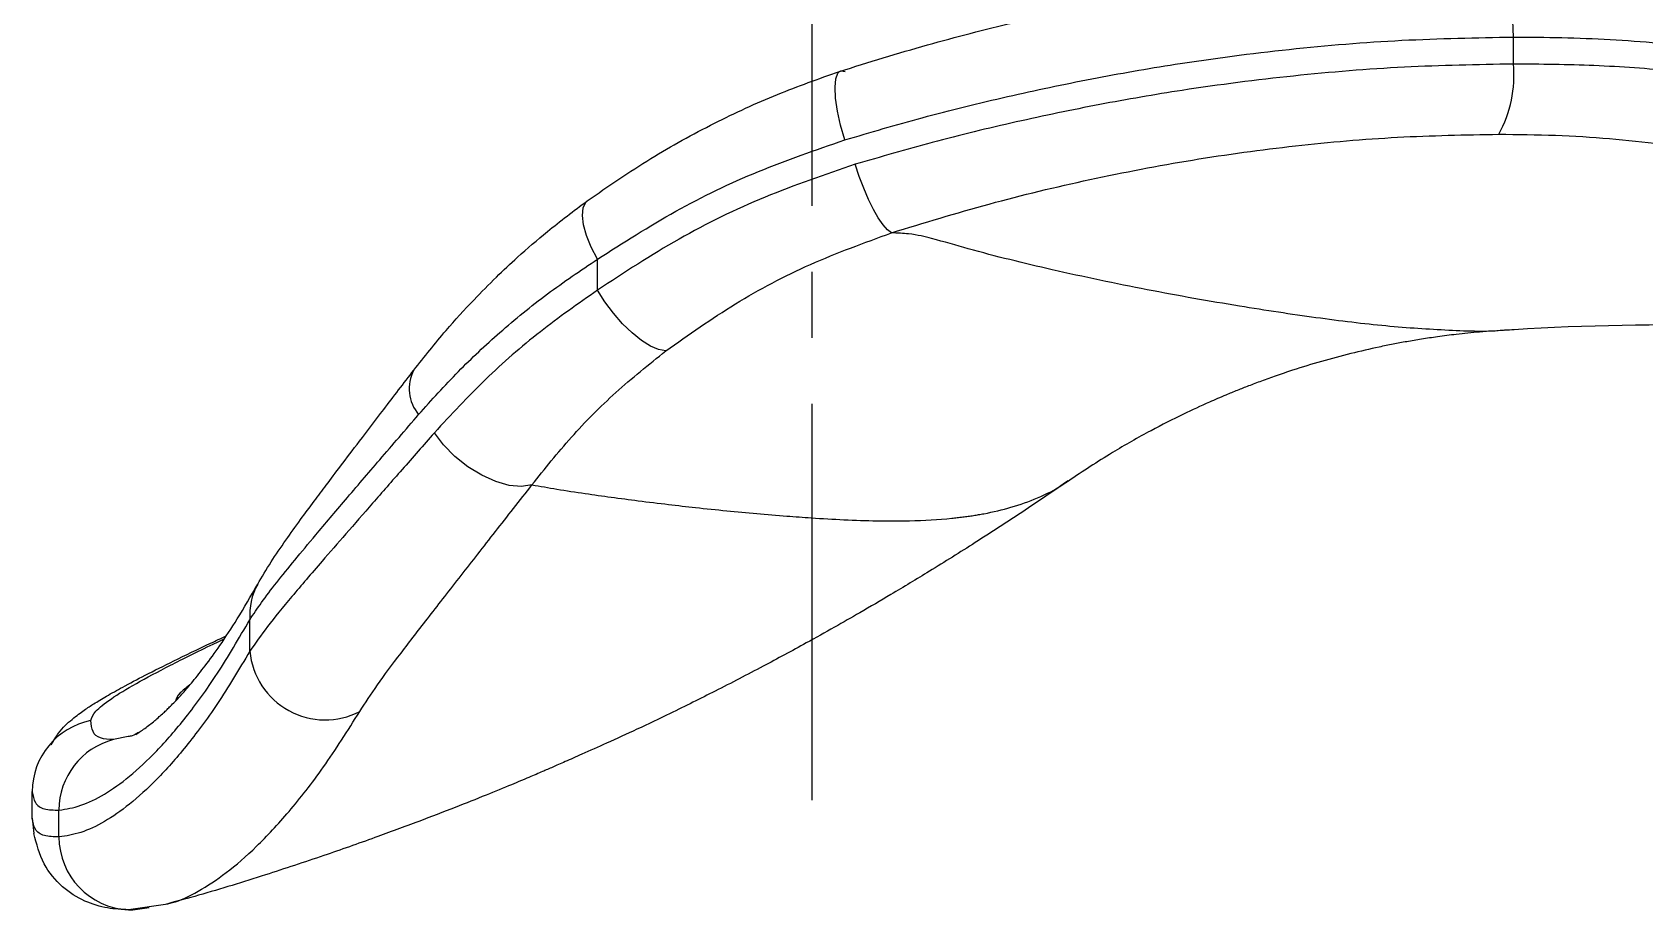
# Model space of a CAD drawing. Header units: inches. Extents: x 222 to 1062, y 91 to 685.
# Drawn here: x 679.1 to 756.7, y 467.7 to 509.9 of the extents above; entities that cross this region are included whole.
import ezdxf

# ---------------------------------------------------------------- set-up
doc = ezdxf.new("R2010")
doc.units = ezdxf.units.IN
doc.header["$MEASUREMENT"] = 0
doc.linetypes.add('CENTER2', pattern=[28.575, 19.05, -3.175, 3.175, -3.175])
doc.layers.get('0').update_dxf_attribs({"lineweight": 13})
doc.layers.add('중심선', color=1, linetype='CENTER2')

msp = doc.modelspace()

# ---------------------------------------------------------------- linework, layer by layer
at = {"color": 7, "linetype": 'Continuous', "lineweight": 25}
for p, q in [((750.371, 508.388), (750.371, 509.684)), ((750.371, 508.388), (750.371, 509.684)), ((706.301, 497.508), (706.301, 499.001)), ((706.301, 497.508), (706.301, 499.001)), ((750.05, 495.596), (749.948, 495.584)), ((750.05, 495.596), (749.948, 495.584)), ((689.584, 480.149), (689.584, 481.665)), ((689.584, 480.149), (689.584, 481.665)), ((679.113, 472.091), (679.113, 473.402)), ((679.113, 472.091), (679.113, 473.402)), ((679.114, 472.116), (679.114, 473.395)), ((679.114, 472.116), (679.114, 473.395)), ((680.4, 471.217), (680.4, 472.507)), ((680.4, 471.217), (680.4, 472.507)), ((679.114, 472.116), (679.191, 471.384)), ((679.114, 472.116), (679.191, 471.384)), ((685.636, 467.992), (683.745, 467.72)), ((685.636, 467.992), (683.745, 467.72)), ((685.57, 467.999), (685.636, 468.013)), ((685.57, 467.999), (685.636, 468.013))]:
    msp.add_line(p, q, dxfattribs=at)
at = {"color": 8, "linetype": 'Continuous', "lineweight": 25}
msp.add_line((683.72, 476.045), (683.017, 475.898), dxfattribs=at)
msp.add_line((683.72, 476.045), (683.017, 475.898), dxfattribs=at)
at = {"color": 8, "linetype": 'Continuous', "lineweight": 25, "flags": 128}
for points in [[(750.371, 509.684), (750.342, 510.481), (750.264, 511.236), (750.139, 511.909), (749.976, 512.466), (749.781, 512.876), (749.566, 513.119), (749.441, 513.177)], [(750.371, 509.684), (750.342, 510.481), (750.264, 511.236), (750.139, 511.909), (749.976, 512.466), (749.781, 512.876), (749.566, 513.119), (749.441, 513.177)], [(718.2, 504.735), (718, 505.448), (717.852, 506.128), (717.761, 506.744), (717.733, 507.267), (717.768, 507.672), (717.864, 507.942), (717.948, 508.031)], [(718.2, 504.735), (718, 505.448), (717.852, 506.128), (717.761, 506.744), (717.733, 507.267), (717.768, 507.672), (717.864, 507.942), (717.948, 508.031)], [(706.301, 499.001), (705.999, 499.582), (705.773, 500.141), (705.63, 500.654), (705.577, 501.103), (705.615, 501.468), (705.743, 501.737), (705.812, 501.81)], [(706.301, 499.001), (705.999, 499.582), (705.773, 500.141), (705.63, 500.654), (705.577, 501.103), (705.615, 501.468), (705.743, 501.737), (705.812, 501.81)]]:
    msp.add_lwpolyline(points, dxfattribs=at)
at = {"color": 7, "linetype": 'Continuous', "lineweight": 25, "flags": 128}
for points in [[(717.948, 508.031), (718.018, 508.062), (718.222, 508.029)], [(717.948, 508.031), (718.018, 508.062), (718.222, 508.029)], [(720.451, 500.268), (720.258, 500.411), (720.044, 500.653), (719.816, 500.985), (719.58, 501.397), (719.344, 501.877), (719.116, 502.41), (718.902, 502.978), (718.709, 503.564)], [(720.451, 500.268), (720.258, 500.411), (720.044, 500.653), (719.816, 500.985), (719.58, 501.397), (719.344, 501.877), (719.116, 502.41), (718.902, 502.978), (718.709, 503.564)], [(709.595, 494.591), (709.249, 494.655), (708.853, 494.826), (708.42, 495.098), (707.968, 495.461), (707.513, 495.901), (707.073, 496.402), (706.663, 496.944), (706.301, 497.508)], [(709.595, 494.591), (709.249, 494.655), (708.853, 494.826), (708.42, 495.098), (707.968, 495.461), (707.513, 495.901), (707.073, 496.402), (706.663, 496.944), (706.301, 497.508)], [(703.155, 488.152), (702.654, 488.072), (702.063, 488.124), (701.413, 488.308), (700.738, 488.613), (700.071, 489.023), (699.448, 489.518), (698.901, 490.072), (698.458, 490.655)], [(703.155, 488.152), (702.654, 488.072), (702.063, 488.124), (701.413, 488.308), (700.738, 488.613), (700.071, 489.023), (699.448, 489.518), (698.901, 490.072), (698.458, 490.655)], [(683.747, 467.72), (683.951, 467.718), (684.732, 467.823)], [(683.747, 467.72), (683.951, 467.718), (684.732, 467.823)]]:
    msp.add_lwpolyline(points, dxfattribs=at)
at = {"color": 7, "linetype": 'Continuous', "lineweight": 25}
for centre, radius, start, end in [((744.614, 507.834), 5.784, 330.78793, 5.50268), ((744.614, 507.834), 5.784, 330.78793, 5.50268), ((693.2, 480.478), 3.631, 185.1984, 297.42357), ((693.2, 480.478), 3.631, 185.1984, 297.42357), ((682.605, 473.39), 3.491, 101.2646, 179.91207), ((682.605, 473.39), 3.491, 101.2646, 179.91207), ((683.892, 472.518), 3.492, 104.55318, 180.18808), ((683.892, 472.518), 3.492, 104.55318, 180.18808)]:
    msp.add_arc(centre, radius, start, end, dxfattribs=at)
at = {"color": 8, "linetype": 'Continuous', "lineweight": 25}
for centre, radius, start, end in [((699.175, 492.772), 1.927, 152.26229, 220.0945), ((699.175, 492.772), 1.927, 152.26229, 220.0945), ((692.616, 481.895), 3.041, 150.94002, 184.32922), ((692.616, 481.895), 3.041, 150.94002, 184.32922), ((683.891, 471.208), 3.491, 179.85182, 267.59375), ((683.891, 471.208), 3.491, 179.85182, 267.59375)]:
    msp.add_arc(centre, radius, start, end, dxfattribs=at)
at = {"color": 7, "linetype": 'Continuous', "lineweight": 25}
for points, knots in [([(717.948, 508.031), (719.35, 508.468), (722.098, 509.324), (726.281, 510.389), (730.395, 511.284), (734.876, 512.074), (739.659, 512.691), (744.673, 513.094), (747.874, 513.149), (749.442, 513.177)], [0, 0, 0, 0, 0.139349, 0.2731, 0.403078, 0.530075, 0.693977, 0.850161, 1, 1, 1, 1]), ([(717.948, 508.031), (719.35, 508.468), (722.098, 509.324), (726.281, 510.389), (730.395, 511.284), (734.876, 512.074), (739.659, 512.691), (744.673, 513.094), (747.874, 513.149), (749.442, 513.177)], [0, 0, 0, 0, 0.139349, 0.2731, 0.403078, 0.530075, 0.693977, 0.850161, 1, 1, 1, 1]), ([(718.2, 504.735), (719.436, 505.101), (722.005, 505.862), (725.985, 506.83), (730.052, 507.694), (734.578, 508.483), (739.571, 509.134), (745.033, 509.586), (748.588, 509.651), (750.371, 509.684)], [0, 0, 0, 0, 0.120233, 0.249812, 0.375713, 0.499019, 0.666585, 0.832769, 1, 1, 1, 1]), ([(718.2, 504.735), (719.436, 505.101), (722.005, 505.862), (725.985, 506.83), (730.052, 507.694), (734.578, 508.483), (739.571, 509.134), (745.033, 509.586), (748.588, 509.651), (750.371, 509.684)], [0, 0, 0, 0, 0.120233, 0.249812, 0.375713, 0.499019, 0.666585, 0.832769, 1, 1, 1, 1]), ([(750.371, 509.684), (751.149, 509.68), (752.726, 509.672), (755.05, 509.573), (757.362, 509.412), (759.639, 509.181), (761.77, 508.895), (763.773, 508.56), (765.601, 508.194), (767.31, 507.791), (768.938, 507.351), (769.91, 507.036), (770.425, 506.87)], [0, 0, 0, 0, 0.094623, 0.191844, 0.291727, 0.394335, 0.499722, 0.594764, 0.695997, 0.793055, 0.890428, 1, 1, 1, 1]), ([(750.371, 509.684), (751.149, 509.68), (752.726, 509.672), (755.05, 509.573), (757.362, 509.412), (759.639, 509.181), (761.77, 508.895), (763.773, 508.56), (765.601, 508.194), (767.31, 507.791), (768.938, 507.351), (769.91, 507.036), (770.425, 506.87)], [0, 0, 0, 0, 0.094623, 0.191844, 0.291727, 0.394335, 0.499722, 0.594764, 0.695997, 0.793055, 0.890428, 1, 1, 1, 1]), ([(750.371, 508.388), (748.628, 508.355), (745.142, 508.289), (739.796, 507.851), (734.89, 507.222), (730.431, 506.454), (726.413, 505.612), (722.477, 504.666), (719.937, 503.923), (718.709, 503.564)], [0, 0, 0, 0, 0.166258, 0.332401, 0.49884, 0.622942, 0.749575, 0.878916, 1, 1, 1, 1]), ([(750.371, 508.388), (748.628, 508.355), (745.142, 508.289), (739.796, 507.851), (734.89, 507.222), (730.431, 506.454), (726.413, 505.612), (722.477, 504.666), (719.937, 503.923), (718.709, 503.564)], [0, 0, 0, 0, 0.166258, 0.332401, 0.49884, 0.622942, 0.749575, 0.878916, 1, 1, 1, 1]), ([(770.425, 505.589), (769.913, 505.755), (768.946, 506.067), (767.324, 506.504), (765.617, 506.906), (763.785, 507.271), (761.321, 507.683), (758.193, 508.063), (754.343, 508.346), (751.675, 508.375), (750.371, 508.388)], [0, 0, 0, 0, 0.109023, 0.205939, 0.30305, 0.404737, 0.500181, 0.674308, 0.840821, 1, 1, 1, 1]), ([(770.425, 505.589), (769.913, 505.755), (768.946, 506.067), (767.324, 506.504), (765.617, 506.906), (763.785, 507.271), (761.321, 507.683), (758.193, 508.063), (754.343, 508.346), (751.675, 508.375), (750.371, 508.388)], [0, 0, 0, 0, 0.109023, 0.205939, 0.30305, 0.404737, 0.500181, 0.674308, 0.840821, 1, 1, 1, 1]), ([(705.813, 501.81), (706.82, 502.505), (708.774, 503.854), (711.852, 505.541), (714.883, 506.946), (716.946, 507.676), (717.948, 508.031)], [0, 0, 0, 0, 0.272947, 0.529678, 0.771666, 1, 1, 1, 1]), ([(705.813, 501.81), (706.82, 502.505), (708.774, 503.854), (711.852, 505.541), (714.883, 506.946), (716.946, 507.676), (717.948, 508.031)], [0, 0, 0, 0, 0.272947, 0.529678, 0.771666, 1, 1, 1, 1]), ([(720.451, 500.268), (722.007, 500.745), (725.121, 501.702), (729.982, 502.866), (734.915, 503.813), (739.875, 504.492), (744.822, 504.922), (748.044, 504.982), (749.662, 505.011)], [0, 0, 0, 0, 0.166551, 0.333483, 0.500913, 0.667281, 0.833005, 1, 1, 1, 1]), ([(720.451, 500.268), (722.007, 500.745), (725.121, 501.702), (729.982, 502.866), (734.915, 503.813), (739.875, 504.492), (744.822, 504.922), (748.044, 504.982), (749.662, 505.011)], [0, 0, 0, 0, 0.166551, 0.333483, 0.500913, 0.667281, 0.833005, 1, 1, 1, 1]), ([(749.662, 505.011), (750.578, 505.002), (752.403, 504.985), (755.009, 504.816), (757.487, 504.554), (760.086, 504.161), (762.709, 503.62), (765.271, 502.932), (766.668, 502.426), (767.37, 502.172)], [0, 0, 0, 0, 0.125015, 0.248847, 0.372609, 0.497323, 0.664665, 0.831623, 1, 1, 1, 1]), ([(749.662, 505.011), (750.578, 505.002), (752.403, 504.985), (755.009, 504.816), (757.487, 504.554), (760.086, 504.161), (762.709, 503.62), (765.271, 502.932), (766.668, 502.426), (767.37, 502.172)], [0, 0, 0, 0, 0.125015, 0.248847, 0.372609, 0.497323, 0.664665, 0.831623, 1, 1, 1, 1]), ([(706.301, 499.001), (707.541, 499.793), (709.996, 501.36), (713.985, 503.287), (716.802, 504.254), (718.2, 504.735)], [0, 0, 0, 0, 0.340088, 0.672634, 1, 1, 1, 1]), ([(706.301, 499.001), (707.541, 499.793), (709.996, 501.36), (713.985, 503.287), (716.802, 504.254), (718.2, 504.735)], [0, 0, 0, 0, 0.340088, 0.672634, 1, 1, 1, 1]), ([(718.709, 503.564), (717.246, 503.066), (714.297, 502.061), (710.133, 500.024), (707.588, 498.353), (706.301, 497.508)], [0, 0, 0, 0, 0.327324, 0.659755, 1, 1, 1, 1]), ([(718.709, 503.564), (717.246, 503.066), (714.297, 502.061), (710.133, 500.024), (707.588, 498.353), (706.301, 497.508)], [0, 0, 0, 0, 0.327324, 0.659755, 1, 1, 1, 1]), ([(697.47, 493.669), (697.977, 494.308), (698.89, 495.46), (700.241, 496.939), (701.4, 498.11), (702.571, 499.207), (704.002, 500.451), (705.164, 501.323), (705.813, 501.81)], [0, 0, 0, 0, 0.217043, 0.390744, 0.521558, 0.640778, 0.799558, 1, 1, 1, 1]), ([(697.47, 493.669), (697.977, 494.308), (698.89, 495.46), (700.241, 496.939), (701.4, 498.11), (702.571, 499.207), (704.002, 500.451), (705.164, 501.323), (705.813, 501.81)], [0, 0, 0, 0, 0.217043, 0.390744, 0.521558, 0.640778, 0.799558, 1, 1, 1, 1]), ([(709.595, 494.591), (710.69, 495.366), (712.872, 496.91), (716.509, 498.833), (719.135, 499.789), (720.451, 500.268)], [0, 0, 0, 0, 0.334661, 0.666575, 1, 1, 1, 1]), ([(709.595, 494.591), (710.69, 495.366), (712.872, 496.91), (716.509, 498.833), (719.135, 499.789), (720.451, 500.268)], [0, 0, 0, 0, 0.334661, 0.666575, 1, 1, 1, 1]), ([(697.702, 491.531), (698.327, 492.229), (699.54, 493.584), (701.62, 495.523), (703.833, 497.339), (705.489, 498.454), (706.301, 499.001)], [0, 0, 0, 0, 0.257745, 0.499939, 0.754934, 1, 1, 1, 1]), ([(697.702, 491.531), (698.327, 492.229), (699.54, 493.584), (701.62, 495.523), (703.833, 497.339), (705.489, 498.454), (706.301, 499.001)], [0, 0, 0, 0, 0.257745, 0.499939, 0.754934, 1, 1, 1, 1]), ([(706.301, 497.508), (705.369, 496.854), (703.452, 495.508), (700.823, 493.212), (699.261, 491.523), (698.458, 490.655)], [0, 0, 0, 0, 0.3147484, 0.6478093, 1, 1, 1, 1]), ([(706.301, 497.508), (705.369, 496.854), (703.452, 495.508), (700.823, 493.212), (699.261, 491.523), (698.458, 490.655)], [0, 0, 0, 0, 0.3147484, 0.6478093, 1, 1, 1, 1]), ([(781.228, 494.488), (777.893, 494.848), (771.104, 495.581), (760.808, 495.893), (753.71, 495.834), (750.099, 495.587), (749.948, 495.576)], [0, 0, 0, 0, 0.321058, 0.653525, 0.985521, 1, 1, 1, 1]), ([(781.228, 494.488), (777.893, 494.848), (771.104, 495.581), (760.808, 495.893), (753.71, 495.834), (750.099, 495.587), (749.948, 495.576)], [0, 0, 0, 0, 0.321058, 0.653525, 0.985521, 1, 1, 1, 1]), ([(750.058, 495.589), (749.62, 495.562), (748.819, 495.513), (747.7, 495.398), (746.766, 495.279), (745.969, 495.16), (745.26, 495.041), (744.58, 494.915), (743.686, 494.733), (742.54, 494.469), (741.15, 494.098), (739.942, 493.728), (738.979, 493.405), (738.273, 493.152), (737.651, 492.918), (737.081, 492.693), (736.453, 492.435), (735.587, 492.062), (734.382, 491.505), (732.818, 490.708), (730.954, 489.656), (729.658, 488.799), (728.958, 488.335)], [0, 0, 0, 0, 0.069463, 0.126938, 0.172302, 0.209988, 0.244286, 0.275369, 0.307071, 0.370579, 0.435561, 0.498289, 0.534069, 0.566048, 0.594211, 0.618546, 0.643489, 0.679286, 0.735962, 0.808328, 0.896369, 1, 1, 1, 1]), ([(750.058, 495.589), (749.62, 495.562), (748.819, 495.513), (747.7, 495.398), (746.766, 495.279), (745.969, 495.16), (745.26, 495.041), (744.58, 494.915), (743.686, 494.733), (742.54, 494.469), (741.15, 494.098), (739.942, 493.728), (738.979, 493.405), (738.273, 493.152), (737.651, 492.918), (737.081, 492.693), (736.453, 492.435), (735.587, 492.062), (734.382, 491.505), (732.818, 490.708), (730.954, 489.656), (729.658, 488.799), (728.958, 488.335)], [0, 0, 0, 0, 0.069463, 0.126938, 0.172302, 0.209988, 0.244286, 0.275369, 0.307071, 0.370579, 0.435561, 0.498289, 0.534069, 0.566048, 0.594211, 0.618546, 0.643489, 0.679286, 0.735962, 0.808328, 0.896369, 1, 1, 1, 1]), ([(703.155, 488.152), (703.77, 488.921), (704.996, 490.452), (707.136, 492.621), (708.775, 493.934), (709.595, 494.591)], [0, 0, 0, 0, 0.3349479, 0.6674407, 1, 1, 1, 1]), ([(703.155, 488.152), (703.77, 488.921), (704.996, 490.452), (707.136, 492.621), (708.775, 493.934), (709.595, 494.591)], [0, 0, 0, 0, 0.3349479, 0.6674407, 1, 1, 1, 1]), ([(689.958, 483.373), (690.163, 483.721), (690.547, 484.372), (691.27, 485.433), (691.977, 486.42), (692.638, 487.313), (693.283, 488.174), (693.996, 489.119), (694.91, 490.322), (696.077, 491.849), (696.981, 493.03), (697.47, 493.669)], [0, 0, 0, 0, 0.138806, 0.259565, 0.363994, 0.45304, 0.5271, 0.612298, 0.718842, 0.847975, 1, 1, 1, 1]), ([(689.958, 483.373), (690.163, 483.721), (690.547, 484.372), (691.27, 485.433), (691.977, 486.42), (692.638, 487.313), (693.283, 488.174), (693.996, 489.119), (694.91, 490.322), (696.077, 491.849), (696.981, 493.03), (697.47, 493.669)], [0, 0, 0, 0, 0.138806, 0.259565, 0.363994, 0.45304, 0.5271, 0.612298, 0.718842, 0.847975, 1, 1, 1, 1]), ([(689.584, 481.665), (689.761, 481.933), (690.115, 482.47), (690.853, 483.435), (691.727, 484.518), (692.825, 485.833), (694.184, 487.434), (695.837, 489.363), (697.07, 490.797), (697.702, 491.531)], [0, 0, 0, 0, 0.123813, 0.248025, 0.372971, 0.498976, 0.65835, 0.825196, 1, 1, 1, 1]), ([(689.584, 481.665), (689.761, 481.933), (690.115, 482.47), (690.853, 483.435), (691.727, 484.518), (692.825, 485.833), (694.184, 487.434), (695.837, 489.363), (697.07, 490.797), (697.702, 491.531)], [0, 0, 0, 0, 0.123813, 0.248025, 0.372971, 0.498976, 0.65835, 0.825196, 1, 1, 1, 1]), ([(698.458, 490.655), (697.935, 490.059), (696.909, 488.888), (695.489, 487.27), (694.201, 485.797), (692.874, 484.271), (691.572, 482.753), (690.373, 481.291), (689.846, 480.529), (689.584, 480.149)], [0, 0, 0, 0, 0.1319878, 0.2590441, 0.3813743, 0.4992049, 0.6675859, 0.834228, 1, 1, 1, 1]), ([(698.458, 490.655), (697.935, 490.059), (696.909, 488.888), (695.489, 487.27), (694.201, 485.797), (692.874, 484.271), (691.572, 482.753), (690.373, 481.291), (689.846, 480.529), (689.584, 480.149)], [0, 0, 0, 0, 0.1319878, 0.2590441, 0.3813743, 0.4992049, 0.6675859, 0.834228, 1, 1, 1, 1]), ([(728.948, 488.34), (728.313, 487.904), (726.839, 486.891), (724.61, 485.447), (722.4, 484.064), (720.545, 482.945), (719.021, 482.053), (717.659, 481.275), (716.108, 480.409), (714.208, 479.383), (712.078, 478.278), (710.023, 477.257), (708.255, 476.415), (706.826, 475.759), (705.641, 475.23), (704.744, 474.836), (704.086, 474.548), (703.671, 474.364), (702.992, 474.073), (702.091, 473.696), (700.905, 473.21), (699.408, 472.615), (697.573, 471.909), (695.466, 471.132), (693.009, 470.268), (690.191, 469.341), (687.702, 468.565), (686.131, 468.141), (685.638, 468.008)], [0, 0, 0, 0, 0.0442232, 0.1026793, 0.1526144, 0.1941527, 0.2273938, 0.2544021, 0.2846989, 0.3310618, 0.38166, 0.4267372, 0.4587442, 0.4876762, 0.5117334, 0.5293136, 0.5455972, 0.5644479, 0.5853715, 0.6087847, 0.6398749, 0.6749486, 0.7150538, 0.7636487, 0.8213978, 0.8883103, 0.9649033, 1, 1, 1, 1]), ([(728.948, 488.34), (728.313, 487.904), (726.839, 486.891), (724.61, 485.447), (722.4, 484.064), (720.545, 482.945), (719.021, 482.053), (717.659, 481.275), (716.108, 480.409), (714.208, 479.383), (712.078, 478.278), (710.023, 477.257), (708.255, 476.415), (706.826, 475.759), (705.641, 475.23), (704.744, 474.836), (704.086, 474.548), (703.671, 474.364), (702.992, 474.073), (702.091, 473.696), (700.905, 473.21), (699.408, 472.615), (697.573, 471.909), (695.466, 471.132), (693.009, 470.268), (690.191, 469.341), (687.702, 468.565), (686.131, 468.141), (685.638, 468.008)], [0, 0, 0, 0, 0.0442232, 0.1026793, 0.1526144, 0.1941527, 0.2273938, 0.2544021, 0.2846989, 0.3310618, 0.38166, 0.4267372, 0.4587442, 0.4876762, 0.5117334, 0.5293136, 0.5455972, 0.5644479, 0.5853715, 0.6087847, 0.6398749, 0.6749486, 0.7150538, 0.7636487, 0.8213978, 0.8883103, 0.9649033, 1, 1, 1, 1]), ([(694.872, 477.255), (695.136, 477.664), (695.664, 478.483), (696.825, 480.034), (698.187, 481.793), (699.722, 483.758), (701.377, 485.874), (702.562, 487.392), (703.155, 488.152)], [0, 0, 0, 0, 0.166218, 0.332543, 0.50035, 0.667227, 0.833388, 1, 1, 1, 1]), ([(694.872, 477.255), (695.136, 477.664), (695.664, 478.483), (696.825, 480.034), (698.187, 481.793), (699.722, 483.758), (701.377, 485.874), (702.562, 487.392), (703.155, 488.152)], [0, 0, 0, 0, 0.166218, 0.332543, 0.50035, 0.667227, 0.833388, 1, 1, 1, 1]), ([(684.093, 476.151), (684.161, 476.191), (684.289, 476.267), (684.518, 476.427), (684.752, 476.605), (684.986, 476.795), (685.207, 476.985), (685.408, 477.167), (685.589, 477.337), (685.775, 477.519), (686.023, 477.77), (686.377, 478.15), (686.861, 478.713), (687.454, 479.461), (688.165, 480.447), (689.004, 481.716), (689.629, 482.8), (689.958, 483.373)], [0, 0, 0, 0, 0.086344, 0.163568, 0.231719, 0.290837, 0.340947, 0.381409, 0.413202, 0.440968, 0.473492, 0.532242, 0.602435, 0.684134, 0.777463, 0.882632, 1, 1, 1, 1]), ([(684.093, 476.151), (684.161, 476.191), (684.289, 476.267), (684.518, 476.427), (684.752, 476.605), (684.986, 476.795), (685.207, 476.985), (685.408, 477.167), (685.589, 477.337), (685.775, 477.519), (686.023, 477.77), (686.377, 478.15), (686.861, 478.713), (687.454, 479.461), (688.165, 480.447), (689.004, 481.716), (689.629, 482.8), (689.958, 483.373)], [0, 0, 0, 0, 0.086344, 0.163568, 0.231719, 0.290837, 0.340947, 0.381409, 0.413202, 0.440968, 0.473492, 0.532242, 0.602435, 0.684134, 0.777463, 0.882632, 1, 1, 1, 1]), ([(680.4, 472.507), (680.744, 472.561), (681.422, 472.668), (682.564, 473.223), (683.78, 474.081), (685.089, 475.294), (686.502, 476.921), (687.997, 478.969), (689.056, 480.77), (689.582, 481.665)], [0, 0, 0, 0, 0.148321, 0.29212, 0.431608, 0.573082, 0.714506, 0.858127, 1, 1, 1, 1]), ([(680.4, 472.507), (680.744, 472.561), (681.422, 472.668), (682.564, 473.223), (683.78, 474.081), (685.089, 475.294), (686.502, 476.921), (687.997, 478.969), (689.056, 480.77), (689.582, 481.665)], [0, 0, 0, 0, 0.148321, 0.29212, 0.431608, 0.573082, 0.714506, 0.858127, 1, 1, 1, 1]), ([(680.03, 475.65), (680.142, 475.844), (680.427, 476.342), (681.071, 476.924), (681.648, 477.352), (682.088, 477.63), (682.708, 478.006), (683.507, 478.452), (684.57, 479.011), (685.969, 479.709), (687.27, 480.337), (688.185, 480.767), (688.438, 480.886)], [0, 0, 0, 0, 0.045224, 0.115398, 0.190673, 0.269073, 0.363314, 0.473299, 0.608109, 0.761694, 0.934227, 1, 1, 1, 1]), ([(680.03, 475.65), (680.142, 475.844), (680.427, 476.342), (681.071, 476.924), (681.648, 477.352), (682.088, 477.63), (682.708, 478.006), (683.507, 478.452), (684.57, 479.011), (685.969, 479.709), (687.27, 480.337), (688.185, 480.767), (688.438, 480.886)], [0, 0, 0, 0, 0.045224, 0.115398, 0.190673, 0.269073, 0.363314, 0.473299, 0.608109, 0.761694, 0.934227, 1, 1, 1, 1]), ([(689.582, 480.149), (689.056, 479.277), (687.998, 477.522), (686.504, 475.522), (685.09, 473.931), (683.782, 472.745), (682.564, 471.907), (681.422, 471.368), (680.744, 471.268), (680.4, 471.217)], [0, 0, 0, 0, 0.1415604, 0.2849689, 0.4263938, 0.5679316, 0.707643, 0.8515981, 1, 1, 1, 1]), ([(689.582, 480.149), (689.056, 479.277), (687.998, 477.522), (686.504, 475.522), (685.09, 473.931), (683.782, 472.745), (682.564, 471.907), (681.422, 471.368), (680.744, 471.268), (680.4, 471.217)], [0, 0, 0, 0, 0.1415604, 0.2849689, 0.4263938, 0.5679316, 0.707643, 0.8515981, 1, 1, 1, 1]), ([(683.017, 475.898), (682.794, 475.908), (682.349, 475.929), (681.986, 476.245), (681.945, 476.624), (681.925, 476.813)], [0, 0, 0, 0, 0.3331967, 0.6663209, 1, 1, 1, 1]), ([(683.017, 475.898), (682.794, 475.908), (682.349, 475.929), (681.986, 476.245), (681.945, 476.624), (681.925, 476.813)], [0, 0, 0, 0, 0.3331967, 0.6663209, 1, 1, 1, 1]), ([(684.227, 476.236), (684.123, 476.178), (683.943, 476.076), (683.786, 476.054), (683.72, 476.045)], [0, 0, 0, 0, 0.576368, 1, 1, 1, 1]), ([(684.227, 476.236), (684.123, 476.178), (683.943, 476.076), (683.786, 476.054), (683.72, 476.045)], [0, 0, 0, 0, 0.576368, 1, 1, 1, 1]), ([(679.114, 473.395), (679.146, 473.205), (679.211, 472.826), (679.642, 472.519), (680.148, 472.511), (680.4, 472.507)], [0, 0, 0, 0, 0.335739, 0.668498, 1, 1, 1, 1]), ([(679.114, 473.395), (679.146, 473.205), (679.211, 472.826), (679.642, 472.519), (680.148, 472.511), (680.4, 472.507)], [0, 0, 0, 0, 0.335739, 0.668498, 1, 1, 1, 1]), ([(680.4, 471.217), (680.148, 471.223), (679.642, 471.236), (679.211, 471.546), (679.146, 471.925), (679.114, 472.116)], [0, 0, 0, 0, 0.331528, 0.664296, 1, 1, 1, 1]), ([(680.4, 471.217), (680.148, 471.223), (679.642, 471.236), (679.211, 471.546), (679.146, 471.925), (679.114, 472.116)], [0, 0, 0, 0, 0.331528, 0.664296, 1, 1, 1, 1]), ([(683.743, 467.72), (683.409, 467.734), (682.707, 467.763), (681.596, 468.101), (680.507, 468.789), (679.575, 469.905), (679.322, 470.88), (679.191, 471.385)], [0, 0, 0, 0, 0.166545, 0.349898, 0.550174, 0.767112, 1, 1, 1, 1]), ([(683.743, 467.72), (683.409, 467.734), (682.707, 467.763), (681.596, 468.101), (680.507, 468.789), (679.575, 469.905), (679.322, 470.88), (679.191, 471.385)], [0, 0, 0, 0, 0.166545, 0.349898, 0.550174, 0.767112, 1, 1, 1, 1])]:
    msp.add_open_spline(points, degree=3, knots=knots, dxfattribs=at)
at = {"color": 8, "linetype": 'Continuous', "lineweight": 25}
for points, knots in [([(749.948, 495.584), (749.945, 495.584), (749.162, 495.497), (747.273, 495.566), (744.284, 495.754), (740.906, 496.165), (737.068, 496.749), (732.752, 497.505), (728.355, 498.434), (724.854, 499.282), (722.839, 499.881), (721.877, 500.123), (721.281, 500.237), (720.737, 500.257), (720.451, 500.268)], [0, 0, 0, 0, 0.000333, 0.121028, 0.242873, 0.36581, 0.48997, 0.630516, 0.772182, 0.897485, 0.952772, 0.967534, 0.982927, 1, 1, 1, 1]), ([(749.948, 495.584), (749.945, 495.584), (749.162, 495.497), (747.273, 495.566), (744.284, 495.754), (740.906, 496.165), (737.068, 496.749), (732.752, 497.505), (728.355, 498.434), (724.854, 499.282), (722.839, 499.881), (721.877, 500.123), (721.281, 500.237), (720.737, 500.257), (720.451, 500.268)], [0, 0, 0, 0, 0.000333, 0.121028, 0.242873, 0.36581, 0.48997, 0.630516, 0.772182, 0.897485, 0.952772, 0.967534, 0.982927, 1, 1, 1, 1]), ([(703.155, 488.152), (703.553, 488.082), (704.401, 487.933), (705.674, 487.737), (706.982, 487.552), (708.323, 487.377), (709.678, 487.212), (711.099, 487.049), (712.52, 486.904), (713.993, 486.768), (715.344, 486.651), (716.75, 486.55), (718.204, 486.466), (719.786, 486.413), (721.545, 486.415), (722.801, 486.487), (723.616, 486.573), (723.876, 486.604), (724.135, 486.638), (724.391, 486.676), (724.645, 486.717), (725.269, 486.829), (726.252, 487.059), (727.525, 487.516), (728.419, 487.965), (728.87, 488.283), (728.955, 488.343)], [0, 0, 0, 0, 0.036311, 0.077457, 0.115109, 0.154136, 0.198365, 0.237996, 0.284765, 0.330549, 0.378154, 0.41804, 0.473976, 0.533454, 0.596473, 0.68507, 0.697127, 0.70929, 0.721559, 0.733932, 0.746411, 0.758995, 0.827265, 0.901393, 0.98138, 1, 1, 1, 1]), ([(703.155, 488.152), (703.553, 488.082), (704.401, 487.933), (705.674, 487.737), (706.982, 487.552), (708.323, 487.377), (709.678, 487.212), (711.099, 487.049), (712.52, 486.904), (713.993, 486.768), (715.344, 486.651), (716.75, 486.55), (718.204, 486.466), (719.786, 486.413), (721.545, 486.415), (722.801, 486.487), (723.616, 486.573), (723.876, 486.604), (724.135, 486.638), (724.391, 486.676), (724.645, 486.717), (725.269, 486.829), (726.252, 487.059), (727.525, 487.516), (728.419, 487.965), (728.87, 488.283), (728.955, 488.343)], [0, 0, 0, 0, 0.036311, 0.077457, 0.115109, 0.154136, 0.198365, 0.237996, 0.284765, 0.330549, 0.378154, 0.41804, 0.473976, 0.533454, 0.596473, 0.68507, 0.697127, 0.70929, 0.721559, 0.733932, 0.746411, 0.758995, 0.827265, 0.901393, 0.98138, 1, 1, 1, 1]), ([(681.925, 476.813), (681.975, 476.954), (682.074, 477.235), (682.847, 477.845), (684.038, 478.575), (685.714, 479.461), (687.171, 480.186), (688.172, 480.661), (688.348, 480.745)], [0, 0, 0, 0, 0.19284, 0.385629, 0.577539, 0.767799, 0.959005, 1, 1, 1, 1]), ([(681.925, 476.813), (681.975, 476.954), (682.074, 477.235), (682.847, 477.845), (684.038, 478.575), (685.714, 479.461), (687.171, 480.186), (688.172, 480.661), (688.348, 480.745)], [0, 0, 0, 0, 0.19284, 0.385629, 0.577539, 0.767799, 0.959005, 1, 1, 1, 1]), ([(686.683, 478.513), (686.515, 478.384), (686.094, 478.062), (686.041, 477.866), (686.009, 477.748)], [0, 0, 0, 0, 0.401192, 1, 1, 1, 1]), ([(686.683, 478.513), (686.515, 478.384), (686.094, 478.062), (686.041, 477.866), (686.009, 477.748)], [0, 0, 0, 0, 0.401192, 1, 1, 1, 1]), ([(685.636, 468.013), (685.709, 468.027), (686.152, 468.112), (687.082, 468.569), (688.427, 469.439), (689.891, 470.702), (691.454, 472.381), (693.115, 474.485), (694.285, 476.329), (694.872, 477.255)], [0, 0, 0, 0, 0.031475, 0.192708, 0.353601, 0.514335, 0.675286, 0.836952, 1, 1, 1, 1]), ([(685.636, 468.013), (685.709, 468.027), (686.152, 468.112), (687.082, 468.569), (688.427, 469.439), (689.891, 470.702), (691.454, 472.381), (693.115, 474.485), (694.285, 476.329), (694.872, 477.255)], [0, 0, 0, 0, 0.031475, 0.192708, 0.353601, 0.514335, 0.675286, 0.836952, 1, 1, 1, 1])]:
    msp.add_open_spline(points, degree=3, knots=knots, dxfattribs=at)
at = {"layer": '중심선'}
msp.add_line((716.635, 472.988), (716.635, 619.839), dxfattribs=at)
msp.add_line((716.635, 472.988), (716.635, 619.839), dxfattribs=at)

doc.saveas('drawing.dxf')
